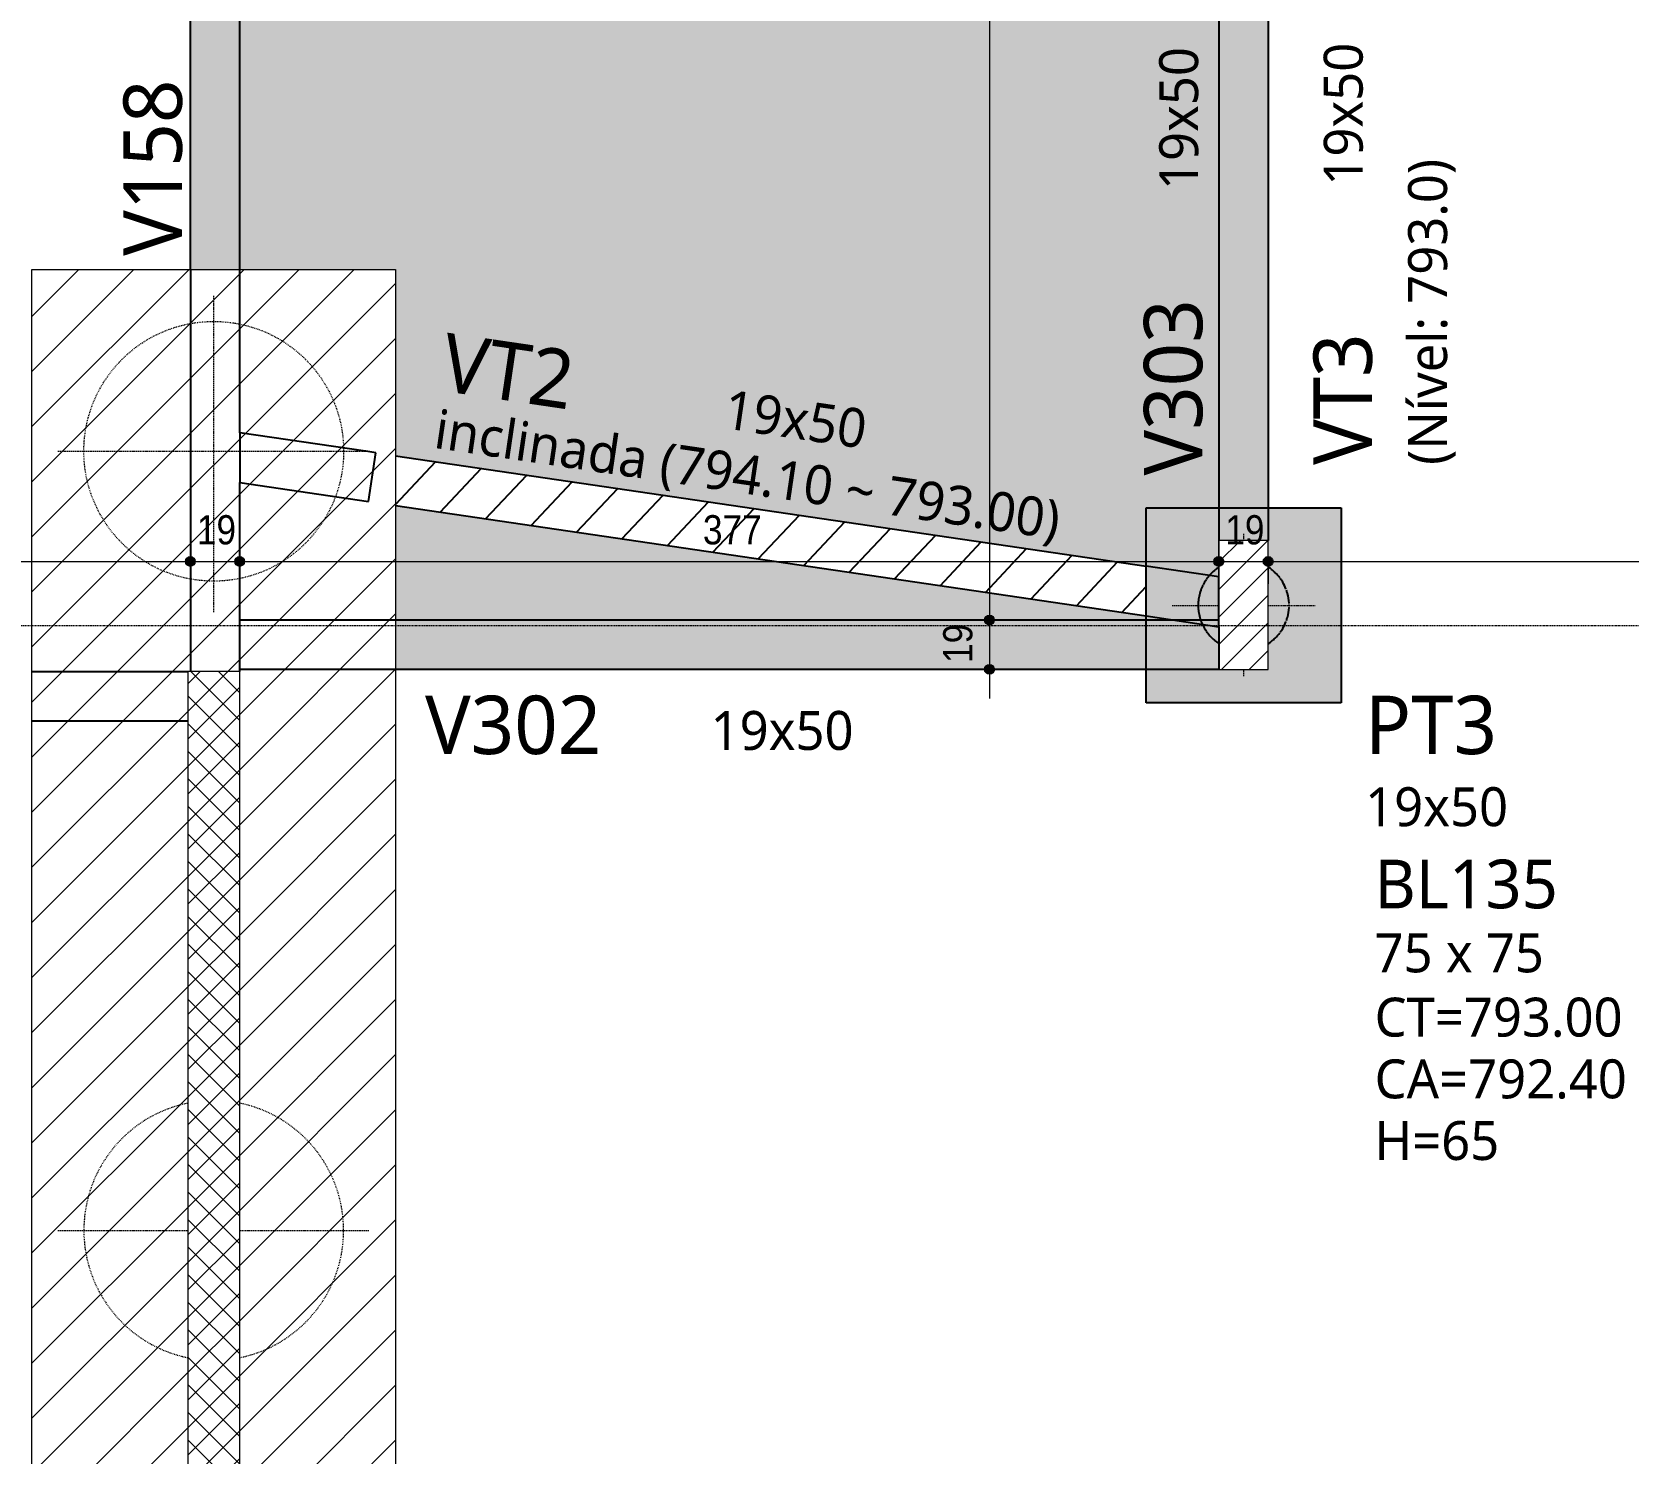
# Model space of a CAD drawing. Extents: x -2131 to 52870, y -3196 to 88043.
# Drawn here: x 45508 to 46123, y 406 to 953 of the extents above; entities that cross this region are included whole.
import ezdxf

# ---------------------------------------------------------------- set-up
doc = ezdxf.new("R2010")
doc.units = 0
for name, pattern in [('Centro de 6 mm', [1.32, 0.6, -0.24, 0.24, -0.24]), ('Hidden', [0.714375, 0.47625, -0.238125]), ('Traço', [0.635, 0.3175, -0.3175])]:
    doc.linetypes.add(name, pattern=pattern)
for name, color, linetype, lineweight in [('A-ANNO-DIMS', 7, 'Continuous', 9), ('A-ANNO-DIMS-75', 7, 'Continuous', 9), ('A-DETL-GENF', 7, 'Continuous', 18), ('A-FLOR', 7, 'Continuous', 25), ('G-ANNO-SYMB', 7, 'Continuous', 9), ('G-ANNO-TEXT', 7, 'Continuous', 9), ('S-BEAM', 7, 'Continuous', 25), ('S-BEAM-HDLN', 7, 'Traço', 25), ('S-BEAM-IDEN', 7, 'Continuous', 9), ('S-COLS-IDEN', 7, 'Continuous', 9), ('S-FNDN', 7, 'Continuous', 25), ('S-FNDN-HDLN', 7, 'Traço', 18), ('S-FNDN-IDEN', 7, 'Continuous', 9)]:
    doc.layers.add(name, color=color, linetype=linetype, lineweight=lineweight)
doc.layers.add('A-DETL', color=7, linetype='Continuous', lineweight=18, true_color=0x00a600)
doc.styles.add('Fira Sans_3', font='', dxfattribs={"width": 0.9, "height": 11.25})
doc.styles.add('Gadugi', font='gadugi.ttf', dxfattribs={"height": 15})
doc.styles.add('Gadugi_6', font='gadugi.ttf', dxfattribs={"height": 22.5})
doc.styles.add('Gadugi_8', font='gadugi.ttf', dxfattribs={"height": 18.75})
doc.styles.get('Fira Sans_3').set_extended_font_data('Fira Sans')
doc.dimstyles.new('PED_1_5mm_ESQ_3', dxfattribs={"dimscale": 30.48, "dimtxt": 15.344768, "dimasz": 0.492126, "dimexe": 0.369094, "dimexo": 0.369094, "dimgap": 0.073819, "dimtad": 1, "dimdec": 1, "dimrnd": 0.5, "dimdsep": 46, "dimtxsty": 'Fira Sans_3', "dimblk1": 'DOTSMALL', "dimblk2": 'DOTSMALL', "dimsah": 1, "dimcen": 0.09, "dimdle": 0.369094, "dimazin": 0, "dimtfac": 1, "dimtdec": 4, "dimtix": 1, "dimtmove": 0, "dimatfit": 3, "dimfxl": 1, "dimtvp": 1, "dimtolj": 1, "dimtzin": 0, "dimarcsym": 2})

# ---------------------------------------------------------------- blocks, each defined once
blk = doc.blocks.new('PED_BLRET-6ESTLINEAR2_R01_2020 - 1640x140x235-3799182-PL C 001 - FORMA DO TÉRREO')
at = {"layer": 'S-FNDN', "linetype": 'Hidden', "lineweight": 18}
for p, q in [((445, 60), (445, 10)), ((745, 60), (745, -60)), ((683, 0), (805, 0)), ((445, -10), (445, -60))]:
    blk.add_line(p, q, dxfattribs=at)
at = {"layer": 'S-FNDN-HDLN'}
blk.add_circle((745, 0), 50, dxfattribs=at)
for start, end in [(11.5687, 168.4313), (191.56867, 348.43133)]:
    blk.add_arc((445, 0), 50, start, end, dxfattribs=at)
blk = doc.blocks.new('PED_BLRET-1EST_R01_2019 - 75x75x65-V28-PL C 001 - FORMA DO TÉRREO')
at = {"layer": 'S-FNDN', "linetype": 'Hidden', "lineweight": 18}
for p, q in [((0, 27.5), (0, 25)), ((-27.5, 0), (-9.5, 0)), ((9.5, 0), (27.5, 0)), ((0, -24.67), (0, -27.5))]:
    blk.add_line(p, q, dxfattribs=at)
at = {"layer": 'S-FNDN-HDLN'}
for start, end in [(123.02796, 236.97204), (360, 56.78422), (303.21578, 360)]:
    blk.add_arc((0, 0), 17.5, start, end, dxfattribs=at)
blk = doc.blocks.new('DIMBLOCK412-PL C 001 - FORMA DO TÉRREO')
at = {"layer": 'A-ANNO-DIMS-75', "transparency": 16777216}
h = blk.add_hatch(color=256, dxfattribs=at)
edge = h.paths.add_edge_path(flags=0)
edge.add_arc((44705.68, 749.52), 1.88, 0, 360)
h = blk.add_hatch(color=256, dxfattribs=at)
edge = h.paths.add_edge_path(flags=0)
edge.add_arc((45569.19, 749.52), 1.88, 0, 360)
for p, q in [((44705.68, 740.92), (44705.68, 760.77)), ((45569.19, 740.92), (45569.19, 760.77)), ((44705.68, 749.52), (45569.19, 749.52)), ((44705.68, 749.52), (44705.68, 740.92)), ((45569.19, 749.52), (45569.19, 740.92))]:
    blk.add_line(p, q, dxfattribs=at)
for centre in [(44705.68, 749.52), (45569.19, 749.52)]:
    blk.add_circle(centre, 1.88, dxfattribs=at)
at = {"layer": 'A-ANNO-DIMS-75', "color": 0, "transparency": 16777216, "insert": (45120.61, 767.35), "char_height": 11.25, "width": 40.3685, "attachment_point": 1, "line_spacing_factor": 1.049215, "style": 'Fira Sans_3'}
blk.add_mtext('863.5', dxfattribs=at)
blk = doc.blocks.new('_DotSmall')
at = {"color": 0, "linetype": 'ByBlock', "const_width": 0.5}
blk.add_lwpolyline([(-0.0625, 0, 1), (0.0625, 0, 1)], format="xyb", close=True, dxfattribs=at)
blk = doc.blocks.new('DIMBLOCK413-PL C 001 - FORMA DO TÉRREO')
at = {"layer": 'A-ANNO-DIMS-75', "transparency": 16777216}
h = blk.add_hatch(color=256, dxfattribs=at)
edge = h.paths.add_edge_path(flags=0)
edge.add_arc((45569.19, 749.52), 1.88, 0, 360)
h = blk.add_hatch(color=256, dxfattribs=at)
edge = h.paths.add_edge_path(flags=0)
edge.add_arc((45588.19, 749.52), 1.88, 0, 360)
for p, q in [((45569.19, 740.92), (45569.19, 760.77)), ((45588.19, 740.92), (45588.19, 760.77)), ((45569.19, 749.52), (45588.19, 749.52)), ((45569.19, 749.52), (45569.19, 740.92)), ((45588.19, 749.52), (45588.19, 740.92))]:
    blk.add_line(p, q, dxfattribs=at)
for centre in [(45569.19, 749.52), (45588.19, 749.52)]:
    blk.add_circle(centre, 1.88, dxfattribs=at)
at = {"layer": 'A-ANNO-DIMS-75', "color": 0, "transparency": 16777216, "insert": (45571.71, 767.35), "char_height": 11.25, "width": 16.7612, "attachment_point": 1, "line_spacing_factor": 1.049215, "style": 'Fira Sans_3'}
blk.add_mtext('19', dxfattribs=at)
blk = doc.blocks.new('DIMBLOCK414-PL C 001 - FORMA DO TÉRREO')
at = {"layer": 'A-ANNO-DIMS-75', "transparency": 16777216}
h = blk.add_hatch(color=256, dxfattribs=at)
edge = h.paths.add_edge_path(flags=0)
edge.add_arc((45588.19, 749.52), 1.88, 0, 360)
h = blk.add_hatch(color=256, dxfattribs=at)
edge = h.paths.add_edge_path(flags=0)
edge.add_arc((45965.13, 749.52), 1.88, 0, 360)
for p, q in [((45588.19, 740.92), (45588.19, 760.77)), ((45965.13, 740.92), (45965.13, 760.77)), ((45588.19, 749.52), (45965.13, 749.52)), ((45588.19, 749.52), (45588.19, 740.92)), ((45965.13, 749.52), (45965.13, 740.92))]:
    blk.add_line(p, q, dxfattribs=at)
for centre in [(45588.19, 749.52), (45965.13, 749.52)]:
    blk.add_circle(centre, 1.88, dxfattribs=at)
at = {"layer": 'A-ANNO-DIMS-75', "color": 0, "transparency": 16777216, "insert": (45766.53, 767.35), "char_height": 11.25, "width": 24.3156, "attachment_point": 1, "line_spacing_factor": 1.049215, "style": 'Fira Sans_3'}
blk.add_mtext('377', dxfattribs=at)
blk = doc.blocks.new('DIMBLOCK415-PL C 001 - FORMA DO TÉRREO')
at = {"layer": 'A-ANNO-DIMS-75', "transparency": 16777216}
h = blk.add_hatch(color=256, dxfattribs=at)
edge = h.paths.add_edge_path(flags=0)
edge.add_arc((45965.13, 749.52), 1.88, 0, 360)
h = blk.add_hatch(color=256, dxfattribs=at)
edge = h.paths.add_edge_path(flags=0)
edge.add_arc((45984.13, 749.52), 1.88, 0, 360)
for p, q in [((45965.13, 740.92), (45965.13, 760.77)), ((45984.13, 740.92), (45984.13, 760.77)), ((45965.13, 749.52), (45995.38, 749.52)), ((45965.13, 749.52), (45965.13, 740.92)), ((45984.13, 749.52), (45984.13, 740.92))]:
    blk.add_line(p, q, dxfattribs=at)
for centre in [(45965.13, 749.52), (45984.13, 749.52)]:
    blk.add_circle(centre, 1.88, dxfattribs=at)
at = {"layer": 'A-ANNO-DIMS-75', "color": 0, "transparency": 16777216, "insert": (45967.65, 767.35), "char_height": 11.25, "width": 16.7612, "attachment_point": 1, "line_spacing_factor": 1.049215, "style": 'Fira Sans_3'}
blk.add_mtext('19', dxfattribs=at)
blk = doc.blocks.new('DIMBLOCK416-PL C 001 - FORMA DO TÉRREO')
at = {"layer": 'A-ANNO-DIMS-75', "transparency": 16777216}
h = blk.add_hatch(color=256, dxfattribs=at)
edge = h.paths.add_edge_path(flags=0)
edge.add_arc((45876.84, 1831.75), 1.88, 0, 360)
h = blk.add_hatch(color=256, dxfattribs=at)
edge = h.paths.add_edge_path(flags=0)
edge.add_arc((45876.84, 726.95), 1.88, 0, 360)
for p, q in [((45876.84, 1843), (45876.84, 726.95)), ((45868.24, 1831.75), (45888.09, 1831.75)), ((45876.84, 1831.75), (45868.24, 1831.75)), ((45868.24, 726.95), (45888.09, 726.95)), ((45876.84, 726.95), (45868.24, 726.95))]:
    blk.add_line(p, q, dxfattribs=at)
for centre in [(45876.84, 1831.75), (45876.84, 726.95)]:
    blk.add_circle(centre, 1.88, dxfattribs=at)
at = {"layer": 'A-ANNO-DIMS-75', "color": 0, "transparency": 16777216, "insert": (45859.01, 1265.38), "char_height": 11.25, "width": 33.5224, "attachment_point": 1, "rotation": 90, "line_spacing_factor": 1.049215, "style": 'Fira Sans_3'}
blk.add_mtext('1105', dxfattribs=at)
blk = doc.blocks.new('DIMBLOCK417-PL C 001 - FORMA DO TÉRREO')
at = {"layer": 'A-ANNO-DIMS-75', "transparency": 16777216}
h = blk.add_hatch(color=256, dxfattribs=at)
edge = h.paths.add_edge_path(flags=0)
edge.add_arc((45876.84, 726.95), 1.88, 0, 360)
h = blk.add_hatch(color=256, dxfattribs=at)
edge = h.paths.add_edge_path(flags=0)
edge.add_arc((45876.84, 707.95), 1.88, 0, 360)
for p, q in [((45868.24, 726.95), (45888.09, 726.95)), ((45876.84, 726.95), (45868.24, 726.95)), ((45876.84, 726.95), (45876.84, 696.7)), ((45868.24, 707.95), (45888.09, 707.95)), ((45876.84, 707.95), (45868.24, 707.95))]:
    blk.add_line(p, q, dxfattribs=at)
for centre in [(45876.84, 726.95), (45876.84, 707.95)]:
    blk.add_circle(centre, 1.88, dxfattribs=at)
at = {"layer": 'A-ANNO-DIMS-75', "color": 0, "transparency": 16777216, "insert": (45859.01, 710.46), "char_height": 11.25, "width": 16.7612, "attachment_point": 1, "rotation": 90, "line_spacing_factor": 1.049215, "style": 'Fira Sans_3'}
blk.add_mtext('19', dxfattribs=at)
blk = doc.blocks.new('DIMBLOCK419-PL C 001 - FORMA DO TÉRREO')
at = {"layer": 'A-ANNO-DIMS-75', "transparency": 16777216}
h = blk.add_hatch(color=256, dxfattribs=at)
edge = h.paths.add_edge_path(flags=0)
edge.add_arc((45984.13, 749.52), 1.88, 0, 360)
h = blk.add_hatch(color=256, dxfattribs=at)
edge = h.paths.add_edge_path(flags=0)
edge.add_arc((46308.11, 749.52), 1.88, 0, 360)
for p, q in [((45984.13, 740.92), (45984.13, 760.77)), ((46308.11, -184.7), (46308.11, 760.77)), ((45972.88, 749.52), (46308.11, 749.52)), ((45984.13, 749.52), (45984.13, 740.92)), ((46308.11, 749.52), (46308.11, -184.7))]:
    blk.add_line(p, q, dxfattribs=at)
for centre in [(45984.13, 749.52), (46308.11, 749.52)]:
    blk.add_circle(centre, 1.88, dxfattribs=at)
at = {"layer": 'A-ANNO-DIMS-75', "color": 0, "transparency": 16777216, "insert": (46135.1, 767.35), "char_height": 11.25, "width": 26.4402, "attachment_point": 1, "line_spacing_factor": 1.049215, "style": 'Fira Sans_3'}
blk.add_mtext('324', dxfattribs=at)

msp = doc.modelspace()

# ---------------------------------------------------------------- hatches: boundary and pattern name
at = {"layer": 'A-DETL-GENF', "true_color": 0x808080}
h = msp.add_hatch(dxfattribs=at)
h.set_pattern_fill('FP_5', color=8, style=0, pattern_type=2)
h.set_pattern_definition([(45, (44240.043, 0), (-5.3033, 5.3033), [])])
h.paths.add_polyline_path([(45974.691, 707.947), (45984.191, 707.947), (45984.132, 757.62), (45965.191, 757.62), (45965.191, 707.947), (45965.941, 707.947)], flags=0)
at = {"layer": 'A-DETL-GENF', "true_color": 0x0000ff}
h = msp.add_hatch(dxfattribs=at)
h.set_pattern_fill('FP_9', color=5, style=0, pattern_type=2)
h.set_pattern_definition([(45, (44240.043, 0), (-5.3033, 5.3033), []), (135, (44240.043, 0), (-5.3033, -5.3033), [])])
h.paths.add_polyline_path([(45588.191, -742.381), (45588.191, -184.849), (45583.191, -182.349), (45588.191, -179.849), (45568.191, -179.849), (45568.191, -742.381)], flags=0)
h.paths.add_polyline_path([(45205.688, -340.881), (45229.688, -340.881), (45229.688, -181.881), (45205.688, -181.881), (45205.688, -335.669)], flags=0)
h.paths.add_polyline_path([(45568.191, 107.169), (45588.127, 107.201), (45583.191, 109.669), (45588.191, 112.169), (45588.187, 707.119), (45568.191, 707.119), (45568.191, 107.201)], flags=0)
at = {"layer": 'A-FLOR', "true_color": 0xd9d9d9}
h = msp.add_hatch(color=254, dxfattribs=at)
h.paths.add_polyline_path([(45648.191, 726.947), (45937.191, 726.947), (45937.191, 728.526), (45648.191, 771.043), (45648.191, 728.526)], flags=0)
h.paths.add_polyline_path([(45937.191, 747.73), (45937.191, 770.12), (45965.191, 770.12), (45965.191, 1241.148), (45937.191, 1241.148), (45937.191, 1256.737), (45600.687, 1149.59), (45600.687, 1110.119), (45588.189, 1110.119), (45588.189, 861.943), (45648.191, 861.943), (45648.191, 790.247), (45903.883, 752.63)], flags=0)
h.paths.add_polyline_path([(45600.687, 1169.53), (45937.191, 1276.677), (45937.191, 1316.148), (45965.191, 1316.148), (45965.191, 1729.676), (45904.754, 1729.676), (45904.754, 1830.817), (45633.215, 1831.614), (45633.215, 1737.359), (45588.187, 1737.359), (45588.187, 1185.119), (45600.687, 1185.119)], flags=0)
at = {"layer": 'S-BEAM', "true_color": 0xd9d9d9}
for points in [[(45984.191, 770.12), (45984.189, 1241.148), (45965.191, 1241.148), (45965.191, 770.12), (45984.133, 770.12)], [(45569.189, 861.943), (45588.189, 861.943), (45588.187, 1110.119), (45569.189, 1110.119), (45569.189, 1062.371)], [(45937.191, 707.947), (45937.191, 726.947), (45648.191, 726.939), (45648.191, 707.947), (45815.675, 707.947)]]:
    msp.add_hatch(color=254, dxfattribs=at).paths.add_polyline_path(points, flags=0)
at = {"layer": 'S-BEAM', "true_color": 0xff8000}
h = msp.add_hatch(dxfattribs=at)
h.set_pattern_fill('FP_8', color=30, style=0, pattern_type=2)
h.set_pattern_definition([(46.779, (44315.43, -11.091), (-11.04831, 9.43307), [])])
h.paths.add_polyline_path([(45937.191, 728.526), (45937.191, 747.73), (45648.191, 790.247), (45648.191, 771.043), (45819.836, 745.791)], flags=0)
at = {"layer": 'S-FNDN', "lineweight": 18, "true_color": 0xff8000}
h = msp.add_hatch(dxfattribs=at)
h.set_pattern_fill('FP_6', color=30, style=0, pattern_type=2)
h.set_pattern_definition([(45, (44240.043, 0), (-10.6066, 10.6066), [])])
h.paths.add_polyline_path([(45588.191, -778.057), (45648.191, -778.057), (45648.191, 861.943), (45508.191, 861.943), (45508.191, -778.057), (45568.191, -778.057)], flags=0)
h.paths.add_polyline_path([(45568.191, -742.381), (45568.191, -179.849), (45588.191, -179.849), (45588.191, -742.381)], flags=0)
h.paths.add_polyline_path([(45583.191, -113.881), (45568.191, -113.881), (45568.191, 41.101), (45588.191, 41.101), (45588.191, -113.881)], flags=0)
h.paths.add_polyline_path([(45588.191, 107.169), (45568.191, 107.201), (45568.191, 707.119), (45588.191, 707.119), (45588.191, 107.201)], flags=0)
at = {"layer": 'S-FNDN', "true_color": 0x80940c}
h = msp.add_hatch(color=64, dxfattribs=at)
h.paths.add_polyline_path([(46012.191, 695.12), (46012.191, 770.12), (45937.191, 770.12), (45937.191, 695.12), (45991.594, 695.12)], flags=0)
h.paths.add_polyline_path([(45974.691, 707.947), (45965.191, 707.947), (45965.191, 718.04), (45962.316, 720.245), (45959.535, 723.87), (45957.787, 728.09), (45957.191, 732.62), (45957.787, 737.149), (45959.535, 741.37), (45962.316, 744.994), (45965.191, 747.2), (45965.191, 757.62), (45984.191, 757.62), (45984.191, 747.2), (45987.065, 744.994), (45989.846, 741.37), (45991.594, 737.149), (45992.191, 732.62), (45991.594, 728.09), (45989.846, 723.87), (45987.065, 720.245), (45984.191, 718.04), (45984.191, 707.947), (45979.22, 707.947)], flags=0)
h = msp.add_hatch(color=64, dxfattribs=at)
h.paths.add_polyline_path([(45965.191, 718.04), (45965.171, 747.184), (45962.316, 744.994), (45959.535, 741.37), (45957.787, 737.149), (45957.191, 732.62), (45957.787, 728.09), (45959.535, 723.87), (45962.316, 720.245)], flags=0)
h.paths.add_polyline_path([(45984.191, 718.04), (45987.065, 720.245), (45989.846, 723.87), (45991.594, 728.09), (45992.191, 732.62), (45991.594, 737.149), (45989.846, 741.37), (45987.065, 744.994), (45984.191, 747.2), (45984.191, 718.214)], flags=0)

# ---------------------------------------------------------------- linework, layer by layer
at = {"layer": 'A-DETL', "color": 7}
for p, q in [((45984.191, 757.62), (45965.191, 757.62)), ((45965.191, 757.62), (45965.191, 707.947)), ((45984.191, 707.947), (45984.191, 757.62)), ((45588.191, 707.119), (45568.191, 707.119)), ((45568.191, 707.119), (45568.191, 107.169)), ((45588.191, 112.169), (45588.191, 707.119)), ((45965.191, 707.947), (45984.191, 707.947))]:
    msp.add_line(p, q, dxfattribs=at)
at = {"layer": 'G-ANNO-SYMB', "linetype": 'Centro de 6 mm'}
msp.add_line((46168.509, 724.8), (42055.753, 724.8), dxfattribs=at)
at = {"layer": 'S-BEAM'}
for p, q in [((45965.191, 1241.148), (45965.191, 770.12)), ((45984.191, 1241.148), (45984.191, 770.12)), ((45569.189, 861.943), (45569.189, 1110.119)), ((45588.189, 861.943), (45588.189, 1110.119)), ((45648.191, 790.247), (45937.191, 747.73)), ((45648.191, 771.043), (45937.191, 728.526)), ((45937.191, 726.947), (45648.191, 726.947)), ((45937.191, 707.947), (45648.191, 707.947))]:
    msp.add_line(p, q, dxfattribs=at)
at = {"layer": 'S-BEAM-HDLN', "linetype": 'Continuous'}
for p, q in [((45569.189, 861.943), (45569.189, 707.119)), ((45588.189, 799.075), (45588.189, 861.943)), ((45636.629, 791.948), (45588.189, 799.075)), ((45588.189, 799.075), (45588.189, 779.87)), ((45636.629, 791.948), (45588.189, 799.075)), ((45640.564, 791.369), (45636.696, 791.938)), ((45640.564, 791.369), (45636.696, 791.938)), ((45637.799, 772.572), (45640.564, 791.369)), ((45588.189, 707.119), (45588.189, 779.87)), ((45588.189, 779.87), (45637.799, 772.572)), ((45588.189, 779.87), (45637.799, 772.572)), ((45965.191, 770.115), (45965.191, 757.62)), ((45984.191, 770.115), (45984.191, 757.62)), ((45965.132, 743.619), (45937.191, 747.73)), ((45965.132, 724.415), (45965.132, 743.619)), ((45648.186, 726.947), (45588.189, 726.947)), ((45937.191, 728.526), (45965.132, 724.415)), ((45947.891, 726.947), (45937.196, 726.947)), ((45965.132, 726.947), (45947.955, 726.947)), ((45965.132, 724.41), (45965.132, 707.947)), ((45508.196, 707.119), (45568.191, 707.119)), ((45648.186, 707.947), (45588.189, 707.947)), ((45965.132, 707.947), (45937.196, 707.947)), ((45508.196, 688.119), (45568.191, 688.119))]:
    msp.add_line(p, q, dxfattribs=at)
at = {"layer": 'S-FNDN', "lineweight": 18}
for p, q in [((45508.191, -778.057), (45508.191, 861.943)), ((45508.191, 861.943), (45648.191, 861.943)), ((45648.191, 861.943), (45648.191, -778.057))]:
    msp.add_line(p, q, dxfattribs=at)
at = {"layer": 'S-FNDN'}
for p, q in [((45937.191, 695.12), (45937.191, 770.12)), ((45937.191, 770.12), (46012.191, 770.12)), ((46012.191, 770.12), (46012.191, 695.12)), ((46012.191, 695.12), (45937.191, 695.12))]:
    msp.add_line(p, q, dxfattribs=at)
for start, end in [(138.152629, 145.028135), (129.975247, 137.954346), (123.103989, 129.638009), (52.949031, 56.896011), (46.082149, 52.131084), (37.350479, 45.941261), (160.679276, 168.633019), (153.505686, 160.406049), (145.329992, 153.292845), (30.741427, 36.205501), (21.386264, 30.60697), (15.401305, 19.478132), (176.024597, 180), (180, 183.975403), (168.862758, 175.77501), (184.22499, 191.137242), (2.862074, 15.272702), (344.727298, 357.137926), (191.366981, 199.320724), (199.593951, 206.494314), (329.39303, 338.613736), (340.521868, 344.598695), (206.707155, 214.670008), (214.971865, 221.847371), (222.045654, 230.024753), (230.361991, 236.896011), (307.868916, 313.917851), (314.058739, 322.649521), (323.794499, 329.258573), (303.103989, 307.050969)]:
    msp.add_arc((45974.691, 732.62), 17.5, start, end, dxfattribs=at)

# ---------------------------------------------------------------- block references
at = {"layer": 'S-FNDN', "linetype": 'Hidden', "lineweight": 18, "rotation": 89.99999945828989}
msp.add_blockref('PED_BLRET-6ESTLINEAR2_R01_2020 - 1640x140x235-3799182-PL C 001 - FORMA DO TÉRREO', (45578.191, 46.943), dxfattribs=at)
at = {"layer": 'S-FNDN', "linetype": 'Hidden', "lineweight": 18}
msp.add_blockref('PED_BLRET-1EST_R01_2019 - 75x75x65-V28-PL C 001 - FORMA DO TÉRREO', (45974.691, 732.62), dxfattribs=at)

# ---------------------------------------------------------------- texts
at = {"layer": 'G-ANNO-TEXT', "attachment_point": 1}
for s, insert, char_height, width, rotation, style in [('19x50', (46005.539, 894.231), 15, 67.34175, 90, 'Gadugi'), ('(Nível: 793.0)', (46038.014, 786.691), 15, 146.10755, 90, 'Gadugi'), ('VT3', (46001.588, 786.691), 22.5, 65.53795, 90, 'Gadugi_6'), ('inclinada (794.10 ~ 793.00)', (45664.622, 808.165), 15, 304.24041, 351.64, 'Gadugi')]:
    msp.add_mtext(s, dxfattribs=dict(at, insert=insert, char_height=char_height, width=width, rotation=rotation, style=style))
at = {"layer": 'S-BEAM-IDEN', "attachment_point": 1}
for s, insert, char_height, width, rotation, style in [('19x50', (45942.185, 892.558), 15, 67.34175, 90, 'Gadugi'), ('V158', (45543.435, 867.202), 22.5, 87.18352, 90, 'Gadugi_6'), ('V303', (45936.282, 782.612), 22.5, 87.18352, 90, 'Gadugi_6'), ('VT2', (45668.105, 837.63), 22.5, 65.53795, 351.630765, 'Gadugi_6'), ('19x50', (45776.021, 815.786), 15, 67.34175, 351.630765, 'Gadugi')]:
    msp.add_mtext(s, dxfattribs=dict(at, insert=insert, char_height=char_height, width=width, rotation=rotation, style=style))
for s, insert, char_height, width, style in [('V302', (45659.539, 697.853), 22.5, 87.18352, 'Gadugi_6'), ('19x50', (45769.486, 691.95), 15, 67.34175, 'Gadugi')]:
    msp.add_mtext(s, dxfattribs=dict(at, insert=insert, char_height=char_height, width=width, style=style))
at = {"layer": 'S-COLS-IDEN', "attachment_point": 1}
for s, insert, char_height, width, style in [('PT3', (46021.461, 697.834), 22.5, 63.13289, 'Gadugi_6'), ('19x50', (46021.461, 662.6), 15, 67.34175, 'Gadugi')]:
    msp.add_mtext(s, dxfattribs=dict(at, insert=insert, char_height=char_height, width=width, style=style))
at = {"layer": 'S-FNDN-IDEN', "color": 5, "true_color": 0x0000ff, "insert": (46025.108, 634.72), "char_height": 18.75, "width": 85.37972, "attachment_point": 1, "style": 'Gadugi_8'}
msp.add_mtext('BL135', dxfattribs=at)
at = {"layer": 'S-FNDN-IDEN', "char_height": 15, "attachment_point": 1, "style": 'Gadugi'}
for s, insert, width in [('75 x 75', (46025.108, 606.306), 81.77212), ('CT=793.00', (46025.108, 581.577), 122.05692), ('CA=792.40', (46025.108, 557.798), 125.06325), ('H=65', (46025.108, 534.053), 63.73416)]:
    msp.add_mtext(s, dxfattribs=dict(at, insert=insert, width=width))

# ---------------------------------------------------------------- dimensions: what is measured, and where the dimension line sits
at = {"layer": 'A-ANNO-DIMS'}
for base, p1, p2, override, picture, middle in [((45876.839, 726.947), (45879.491, 1831.747), (45879.491, 726.947), {"dimpost": '<>', "dimfxl": 1104.800056}, 'DIMBLOCK416-PL C 001 - FORMA DO TÉRREO', (45868.866, 1279.347)), ((45876.839, 707.947), (45879.491, 726.947), (45879.491, 707.947), {"dimpost": '<>', "dimfxl": 19}, 'DIMBLOCK417-PL C 001 - FORMA DO TÉRREO', (45868.784, 717.447))]:
    dim = msp.add_linear_dim(base=base, p1=p1, p2=p2, angle=90, dimstyle='PED_1_5mm_ESQ_3', override=override, dxfattribs=at)
    dim.commit()
    dim.dimension.update_dxf_attribs({"geometry": picture, "text_midpoint": middle})
for base, p1, p2, override, picture, middle in [((45569.189, 749.523), (44705.68, 752.174), (45569.189, 752.174), {"dimpost": '<>', "dimfxl": 863.509269}, 'DIMBLOCK412-PL C 001 - FORMA DO TÉRREO', (45137.435, 757.496)), ((45588.189, 749.523), (45569.189, 752.174), (45588.189, 752.174), {"dimpost": '<>', "dimfxl": 19}, 'DIMBLOCK413-PL C 001 - FORMA DO TÉRREO', (45578.689, 757.577)), ((45965.132, 749.523), (45588.189, 752.174), (45965.132, 752.174), {"dimpost": '<>', "dimfxl": 376.94246}, 'DIMBLOCK414-PL C 001 - FORMA DO TÉRREO', (45776.661, 757.496)), ((45984.132, 749.523), (45965.132, 752.174), (45984.132, 752.174), {"dimpost": '<>', "dimfxl": 19}, 'DIMBLOCK415-PL C 001 - FORMA DO TÉRREO', (45974.632, 757.577)), ((46308.109, 749.523), (45984.132, 752.174), (46308.109, -195.949), {"dimpost": '<>', "dimfxl": 1001.947911}, 'DIMBLOCK419-PL C 001 - FORMA DO TÉRREO', (46146.12, 757.496))]:
    dim = msp.add_linear_dim(base=base, p1=p1, p2=p2, dimstyle='PED_1_5mm_ESQ_3', override=override, dxfattribs=at)
    dim.commit()
    dim.dimension.update_dxf_attribs({"geometry": picture, "text_midpoint": middle})

doc.saveas('drawing.dxf')
